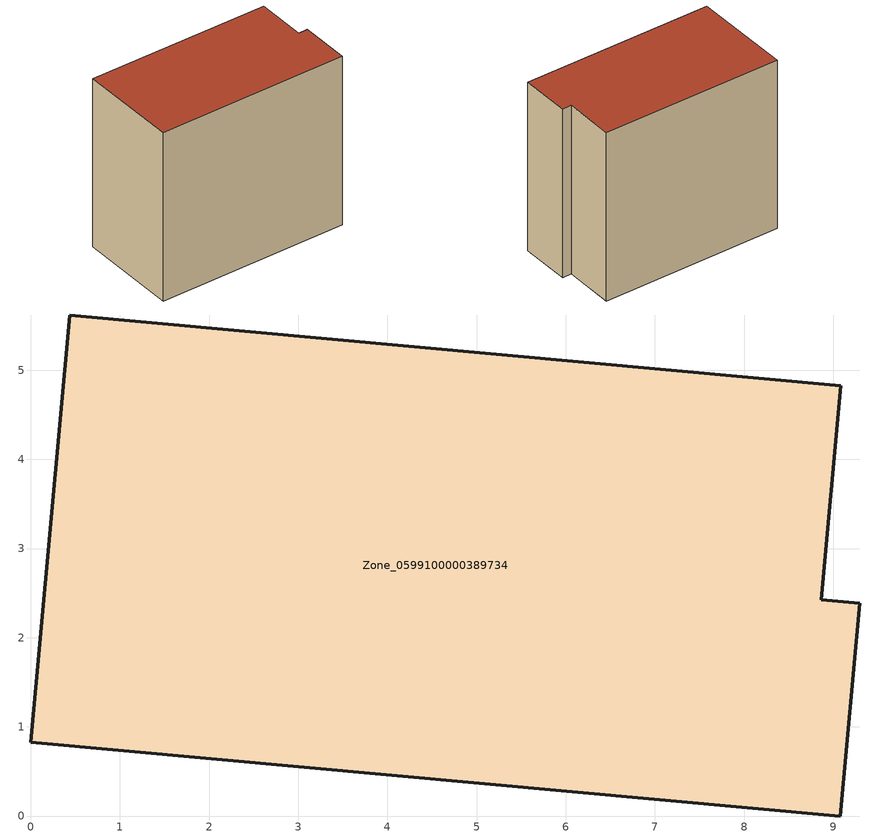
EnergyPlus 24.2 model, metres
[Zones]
Zone_0599100000389734
 floor ground (C_G): 0,0.83 0.43,5.62 9.09,4.83 8.87,2.43 9.3,2.39 9.08,0 z0
 wall outside (C_F): 0.43,5.62 0,0.83 9.08,0 9.3,2.39 8.87,2.43 9.09,4.83 0.43,5.62 z0:8.38
 roof outside (C_R): 0,0.83 9.08,0 9.3,2.39 8.87,2.43 9.09,4.83 0.43,5.62 z8.38
[BUILDING]
Pand.0599100000389734: North Axis=0; Terrain=City; Loads Convergence Tolerance Value=0.04; Temperature Convergence Tolerance Value=0.4; Solar Distribution=FullExterior; Maximum Number of Warmup Days=25; Minimum Number of Warmup Days=1
[Site:Location]
Rotterdam.The.Hague.AP_ZH_NLD Design_Conditions: Latitude=51.96; Longitude=4.45; Time Zone=1; Elevation=-4.5
[SITE:GROUNDTEMPERATURE:BUILDINGSURFACE]
18, 18, 18, 18, 18, 18, 18, 18, 18, 18, 18, 18
[MATERIAL] Thermal Absorptance=0.9; Solar Absorptance=0.7; Visible Absorptance=0.7
Name | Roughness | Thickness | Conductivity | Density | Specific Heat
G.TI.1992-2005 | MediumSmooth | 0.15 | 0.06 | 540 | 1210
F.TI.1992-2005 | Rough | 0.3 | 0.12 | 1920 | 840
R.TI.1992-2005 | MediumRough | 0.2 | 0.08 | 1500 | 1000
[CONSTRUCTION]
C_G: G.TI.1992-2005
C_F: F.TI.1992-2005
C_R: R.TI.1992-2005
[ZONE]
Zone_0599100000389734: Type=1; Multiplier=1; Ceiling Height=Autocalculate; Volume=Autocalculate; Floor Area=autocalculate; Part of Total Floor Area=Yes
[ZONEINFILTRATION:DESIGNFLOWRATE]
Infil_Zone_0599100000389734: Zone or ZoneList or Space or SpaceList=Zone_0599100000389734; Schedule=AlwaysOn; Design Flow Rate Calculation Method=Flow/Area; Flow Rate per Floor Area=0.0015; Constant Term Coefficient=1; Temperature Term Coefficient=0; Velocity Term Coefficient=0; Velocity Squared Term Coefficient=0
[HVACTEMPLATE:ZONE:IDEALLOADSAIRSYSTEM]
Zone_0599100000389734: Maximum Heating Supply Air Temperature=50; Minimum Cooling Supply Air Temperature=13; Maximum Heating Supply Air Humidity Ratio=0.0156; Minimum Cooling Supply Air Humidity Ratio=0.0077; Heating Limit=NoLimit; Cooling Limit=NoLimit; Dehumidification Control Type=ConstantSensibleHeatRatio; Cooling Sensible Heat Ratio=0.7; Dehumidification Setpoint=60; Humidification Control Type=None; Humidification Setpoint=30; Outdoor Air Method=None; Outdoor Air Flow Rate per Person=0.00944; Outdoor Air Flow Rate per Zone Floor Area=0; Outdoor Air Flow Rate per Zone=0; Demand Controlled Ventilation Type=None; Outdoor Air Economizer Type=NoEconomizer; Heat Recovery Type=None; Sensible Heat Recovery Effectiveness=0.7; Latent Heat Recovery Effectiveness=0.65
[ZONECONTROL:THERMOSTAT]
ThermostatControl_Zone_0599100000389734: Zone or ZoneList=Zone_0599100000389734; Control Type Schedule=DualSetpointControlType; Control 1=Thermostat_Zone_0599100000389734; Temperature Difference Between Cutout And Setpoint=0
[THERMOSTATSETPOINT:DUALSETPOINT]
Thermostat_Zone_0599100000389734: Heating Setpoint Temperature Schedule=HeatingSetpoint_Zone_0599100000389734; Cooling Setpoint Temperature Schedule=CoolingSetpoint_Zone_0599100000389734
[SCHEDULE:COMPACT]
HeatingSetpoint_Zone_0599100000389734: Through: 12/31, For: AllDays, Until: 24:00, 21
CoolingSetpoint_Zone_0599100000389734: Through: 12/31, For: AllDays, Until: 24:00, 24
DualSetpointControlType: Through: 12/31, For: AllDays, Until: 24:00, 4
AlwaysOn: Through: 12/31, For: AllDays, Until: 24:00, 1
